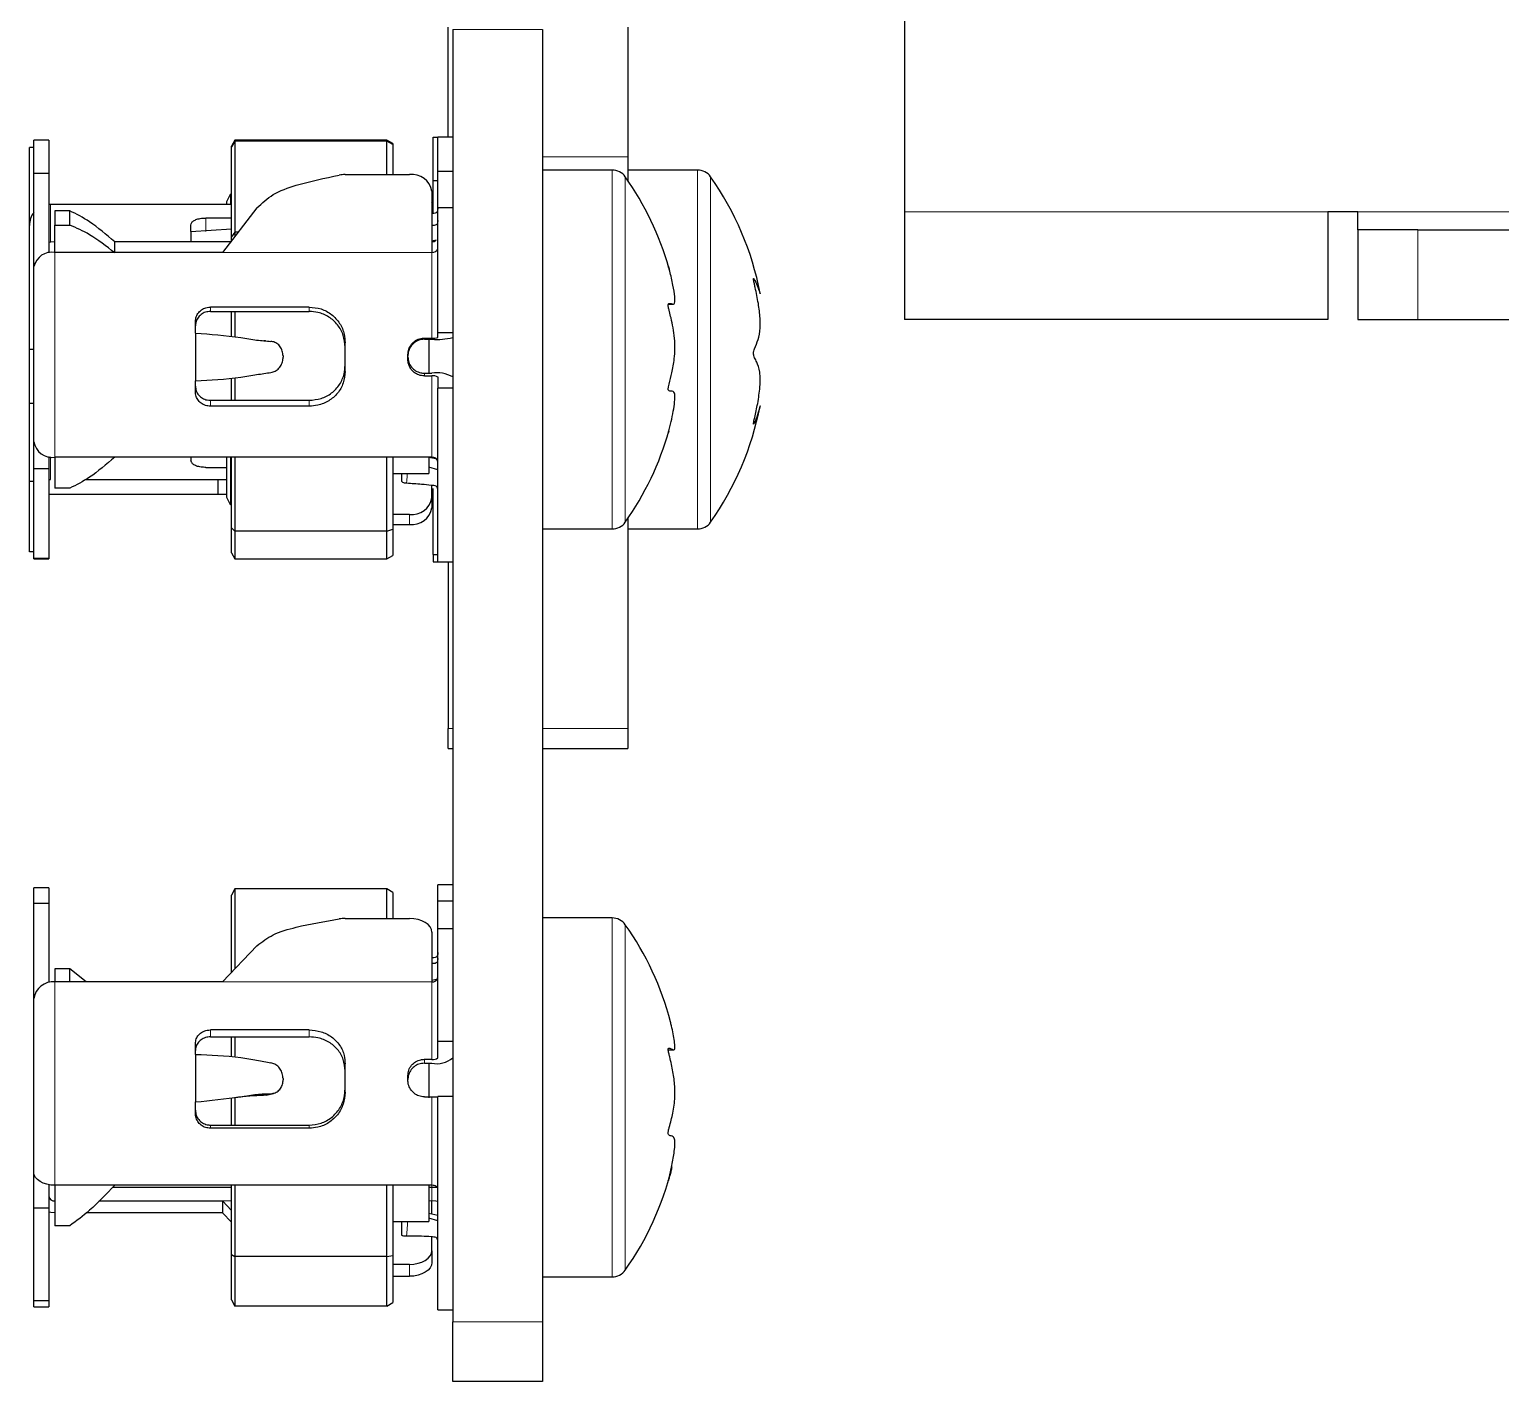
# Model space of a CAD drawing. Header units: millimetres. Extents: x -795 to 1020, y 148 to 1992.
# Drawn here: x -710.73 to -661.56, y 148.45 to 193.65 of the extents above; entities that cross this region are included whole.
import ezdxf

# ---------------------------------------------------------------- set-up
doc = ezdxf.new("R2010")
doc.units = ezdxf.units.MM

msp = doc.modelspace()

# ---------------------------------------------------------------- linework, layer by layer
at = {"color": 7, "linetype": 'Continuous', "lineweight": 25}
for p, q in [((-681.484, 194.448), (-681.484, 187.548)), ((-696.734, 190.048), (-696.734, 193.724)), ((-696.584, 193.648), (-696.584, 150.448)), ((-693.584, 193.648), (-693.584, 150.448)), ((-690.734, 193.724), (-690.734, 189.394)), ((-710.084, 189.948), (-710.584, 189.948)), ((-710.584, 188.827), (-710.584, 189.948)), ((-710.084, 189.948), (-710.084, 188.827)), ((-703.868, 189.948), (-703.984, 189.748)), ((-703.868, 189.911), (-703.984, 189.725)), ((-698.784, 189.948), (-703.868, 189.948)), ((-703.868, 189.948), (-703.868, 189.911)), ((-703.868, 189.911), (-703.868, 186.867)), ((-698.784, 189.911), (-703.868, 189.911)), ((-698.584, 189.832), (-698.784, 189.948)), ((-698.784, 189.911), (-698.784, 189.948)), ((-698.784, 188.794), (-698.784, 189.911)), ((-698.584, 189.804), (-698.784, 189.911)), ((-698.584, 189.832), (-698.584, 189.804)), ((-698.584, 189.804), (-698.584, 188.794)), ((-697.234, 190.048), (-697.084, 190.048)), ((-697.234, 188.581), (-697.234, 190.048)), ((-696.584, 190.048), (-697.084, 190.048)), ((-697.084, 188.904), (-697.084, 190.048)), ((-710.584, 189.706), (-710.734, 189.706)), ((-710.734, 187.098), (-710.734, 189.706)), ((-703.984, 189.725), (-703.984, 189.748)), ((-703.984, 186.714), (-703.984, 189.725)), ((-690.734, 189.394), (-690.734, 188.599)), ((-710.084, 188.827), (-710.584, 188.827)), ((-710.584, 185.821), (-710.584, 188.827)), ((-710.084, 188.827), (-710.084, 186.175)), ((-697.084, 187.7), (-697.084, 188.904)), ((-697.084, 188.904), (-696.584, 188.904)), ((-691.258, 188.948), (-693.584, 188.948)), ((-688.408, 188.948), (-690.734, 188.948)), ((-700.185, 188.794), (-698.034, 188.794)), ((-697.234, 187.497), (-697.234, 188.581)), ((-697.084, 188.581), (-697.234, 188.581)), ((-704.134, 187.894), (-704.018, 188.141)), ((-704.134, 187.798), (-704.134, 187.894)), ((-704.018, 188.141), (-704.018, 187.798)), ((-703.984, 188.141), (-704.018, 188.141)), ((-697.284, 188.237), (-697.284, 186.194)), ((-710.034, 187.798), (-710.084, 187.796)), ((-704.434, 187.798), (-710.034, 187.798)), ((-709.384, 187.585), (-709.884, 187.585)), ((-709.884, 187.585), (-709.884, 187.107)), ((-709.384, 187.107), (-709.384, 187.585)), ((-703.984, 187.343), (-704.834, 187.343)), ((-703.984, 187.798), (-704.434, 187.798)), ((-703.129, 187.68), (-704.284, 186.194)), ((-697.084, 183.507), (-697.084, 187.7)), ((-697.084, 187.7), (-696.584, 187.7)), ((-681.484, 187.548), (-681.484, 183.948)), ((-666.334, 187.548), (-667.334, 187.548)), ((-667.334, 187.548), (-667.334, 183.948)), ((-666.334, 186.948), (-666.334, 187.548)), ((-710.734, 182.948), (-710.734, 187.098)), ((-709.884, 187.107), (-709.384, 187.107)), ((-705.334, 186.896), (-705.334, 187.109)), ((-705.334, 186.896), (-703.984, 186.982)), ((-705.334, 186.896), (-705.334, 186.551)), ((-703.868, 186.867), (-703.984, 186.714)), ((-703.868, 186.867), (-703.868, 186.729)), ((-703.76, 186.867), (-703.868, 186.867)), ((-666.334, 186.948), (-666.334, 183.948)), ((-664.334, 186.948), (-666.334, 186.948)), ((-664.334, 186.948), (-648.634, 186.948)), ((-707.884, 186.194), (-707.884, 186.551)), ((-704.006, 186.551), (-707.884, 186.551)), ((-703.984, 186.551), (-703.984, 186.714)), ((-697.139, 186.599), (-697.284, 186.572)), ((-704.284, 186.194), (-709.884, 186.194)), ((-710.569, 185.821), (-710.584, 185.821)), ((-710.584, 185.726), (-710.584, 185.821)), ((-710.584, 179.865), (-710.584, 185.726)), ((-689.36, 184.463), (-689.224, 184.463)), ((-701.384, 184.367), (-704.684, 184.367)), ((-704.684, 184.221), (-701.384, 184.221)), ((-703.984, 183.388), (-703.984, 184.221)), ((-703.868, 184.221), (-703.868, 183.374)), ((-667.334, 183.948), (-681.484, 183.948)), ((-666.334, 183.948), (-664.334, 183.948)), ((-664.334, 183.948), (-648.634, 183.948)), ((-705.184, 183.498), (-705.184, 183.882)), ((-705.184, 183.498), (-705.184, 181.9)), ((-696.584, 183.507), (-697.084, 183.507)), ((-697.084, 183.346), (-697.084, 183.507)), ((-710.584, 182.948), (-710.734, 182.948)), ((-710.734, 181.142), (-710.734, 182.948)), ((-702.841, 183.233), (-702.897, 183.237)), ((-702.651, 183.218), (-702.661, 183.218)), ((-700.184, 182.218), (-700.184, 183.176)), ((-697.534, 183.33), (-697.284, 183.33)), ((-697.534, 183.29), (-697.284, 183.29)), ((-697.384, 183.29), (-697.384, 182.156)), ((-702.256, 182.732), (-702.256, 182.692)), ((-698.084, 182.612), (-698.084, 182.779)), ((-703.984, 181.249), (-703.984, 181.979)), ((-703.868, 181.994), (-703.868, 181.249)), ((-697.534, 182.156), (-697.284, 182.156)), ((-697.534, 182.066), (-697.284, 182.066)), ((-697.084, 182.029), (-697.084, 181.656)), ((-705.184, 181.525), (-705.184, 181.9)), ((-697.084, 175.848), (-697.084, 181.656)), ((-696.584, 181.656), (-697.084, 181.656)), ((-710.584, 181.142), (-710.734, 181.142)), ((-710.734, 178.532), (-710.734, 181.142)), ((-704.684, 181.249), (-701.384, 181.249)), ((-701.384, 181.054), (-704.684, 181.054)), ((-710.584, 178.963), (-710.584, 179.865)), ((-710.084, 179.366), (-710.084, 178.963)), ((-707.884, 179.345), (-709.884, 179.345)), ((-697.284, 179.345), (-707.884, 179.345)), ((-705.334, 179.345), (-705.334, 179.243)), ((-704.834, 179.005), (-704.134, 179.005)), ((-704.134, 178.002), (-704.134, 179.345)), ((-704.018, 179.36), (-704.018, 177.755)), ((-703.984, 179.315), (-704.006, 179.345)), ((-703.984, 176.982), (-703.984, 179.345)), ((-703.868, 179.345), (-703.868, 176.88)), ((-698.784, 176.88), (-698.784, 179.345)), ((-698.584, 179.345), (-698.584, 176.939)), ((-697.384, 179.345), (-697.384, 178.798)), ((-697.084, 179.287), (-697.384, 179.341)), ((-697.084, 178.923), (-697.384, 179.018)), ((-697.284, 179.323), (-697.284, 179.345)), ((-710.734, 176.19), (-710.734, 178.532)), ((-710.584, 178.532), (-710.734, 178.532)), ((-710.084, 178.963), (-710.584, 178.963)), ((-710.584, 175.957), (-710.584, 178.963)), ((-710.084, 178.963), (-710.084, 175.957)), ((-708.871, 178.598), (-704.434, 178.598)), ((-704.434, 178.598), (-704.434, 178.098)), ((-704.434, 178.598), (-704.134, 178.598)), ((-698.584, 178.798), (-697.384, 178.798)), ((-710.034, 178.098), (-710.084, 178.1)), ((-704.434, 178.098), (-710.034, 178.098)), ((-709.384, 178.31), (-709.884, 178.31)), ((-704.134, 178.098), (-704.434, 178.098)), ((-704.018, 177.755), (-704.134, 178.002)), ((-697.284, 177.993), (-697.284, 178.404)), ((-697.284, 177.993), (-697.284, 177.658)), ((-697.234, 176.09), (-697.234, 178.306)), ((-703.984, 177.755), (-704.018, 177.755)), ((-698.034, 177.436), (-698.584, 177.436)), ((-698.584, 177.101), (-698.034, 177.101)), ((-690.734, 177.296), (-690.734, 170.278)), ((-703.984, 176.982), (-703.868, 176.88)), ((-703.984, 176.148), (-703.984, 176.982)), ((-698.784, 176.88), (-703.868, 176.88)), ((-703.868, 176.88), (-703.868, 175.948)), ((-698.784, 176.88), (-698.584, 176.939)), ((-698.784, 175.948), (-698.784, 176.88)), ((-698.584, 176.939), (-698.584, 176.063)), ((-693.584, 176.948), (-691.258, 176.948)), ((-690.734, 176.948), (-688.408, 176.948)), ((-710.584, 176.19), (-710.734, 176.19)), ((-703.984, 176.148), (-703.868, 175.948)), ((-698.784, 175.948), (-698.584, 176.063)), ((-697.234, 176.09), (-697.084, 176.09)), ((-697.234, 176.09), (-697.234, 175.848)), ((-710.084, 175.957), (-710.584, 175.957)), ((-710.584, 175.948), (-710.584, 175.957)), ((-710.584, 175.948), (-710.084, 175.948)), ((-710.084, 175.957), (-710.084, 175.948)), ((-703.868, 175.948), (-698.784, 175.948)), ((-697.234, 175.848), (-697.084, 175.848)), ((-697.084, 175.848), (-696.584, 175.848)), ((-696.734, 175.848), (-696.734, 170.278)), ((-696.734, 169.608), (-696.734, 170.278)), ((-690.734, 170.278), (-690.734, 169.608)), ((-696.734, 169.608), (-696.584, 169.608)), ((-693.584, 169.608), (-690.734, 169.608)), ((-710.084, 164.948), (-710.584, 164.948)), ((-710.584, 164.43), (-710.584, 164.948)), ((-710.084, 164.948), (-710.084, 164.43)), ((-703.868, 164.923), (-703.984, 164.71)), ((-703.868, 164.923), (-703.868, 162.242)), ((-698.784, 164.923), (-703.868, 164.923)), ((-698.784, 163.927), (-698.784, 164.923)), ((-698.584, 164.8), (-698.784, 164.923)), ((-698.584, 164.8), (-698.584, 163.927)), ((-696.584, 165.048), (-697.084, 165.048)), ((-697.084, 164.517), (-697.084, 165.048)), ((-710.084, 164.43), (-710.584, 164.43)), ((-710.584, 161.327), (-710.584, 164.43)), ((-710.084, 164.43), (-710.084, 161.783)), ((-703.984, 162.121), (-703.984, 164.71)), ((-697.084, 163.597), (-697.084, 164.517)), ((-697.084, 164.517), (-696.584, 164.517)), ((-700.185, 163.927), (-698.034, 163.927)), ((-691.258, 163.948), (-693.584, 163.948)), ((-697.284, 163.472), (-697.284, 161.806)), ((-697.084, 159.811), (-697.084, 163.597)), ((-697.084, 163.597), (-696.584, 163.597)), ((-703.129, 163.018), (-704.284, 161.806)), ((-709.384, 162.241), (-709.884, 162.241)), ((-709.884, 162.241), (-709.884, 161.799)), ((-704.284, 161.806), (-709.884, 161.806)), ((-709.384, 161.799), (-709.384, 162.241)), ((-708.833, 161.806), (-709.384, 162.241)), ((-697.084, 161.899), (-697.284, 161.853)), ((-710.577, 161.327), (-710.584, 161.327)), ((-710.584, 161.249), (-710.584, 161.327)), ((-710.584, 155.434), (-710.584, 161.249)), ((-701.384, 160.203), (-704.684, 160.203)), ((-704.684, 159.971), (-701.384, 159.971)), ((-703.984, 159.33), (-703.984, 159.971)), ((-703.868, 159.971), (-703.868, 159.321)), ((-696.584, 159.811), (-697.084, 159.811)), ((-697.084, 159.273), (-697.084, 159.811)), ((-705.184, 159.382), (-705.184, 159.748)), ((-705.184, 159.382), (-705.184, 157.797)), ((-689.383, 159.536), (-689.208, 159.536)), ((-700.184, 158.12), (-700.184, 159.071)), ((-697.534, 159.22), (-697.284, 159.22)), ((-697.534, 159.089), (-697.284, 159.089)), ((-697.384, 159.089), (-697.384, 157.932)), ((-702.256, 158.576), (-702.256, 158.536)), ((-698.084, 158.516), (-698.084, 158.681)), ((-703.984, 157.022), (-703.984, 157.933)), ((-703.868, 157.949), (-703.868, 157.022)), ((-702.825, 158.026), (-702.58, 158.082)), ((-697.534, 157.966), (-697.284, 157.966)), ((-696.584, 157.974), (-697.084, 157.974)), ((-697.084, 150.848), (-697.084, 157.974)), ((-705.184, 157.41), (-705.184, 157.797)), ((-704.684, 157.022), (-701.384, 157.022)), ((-701.384, 156.916), (-704.684, 156.916)), ((-710.584, 154.247), (-710.584, 155.434)), ((-710.084, 155.027), (-710.084, 154.247)), ((-707.884, 155.01), (-709.884, 155.01)), ((-707.946, 154.948), (-703.984, 154.948)), ((-697.284, 155.01), (-707.884, 155.01)), ((-703.984, 152.691), (-703.984, 155.01)), ((-703.868, 155.01), (-703.868, 152.633)), ((-698.784, 152.633), (-698.784, 155.01)), ((-698.584, 155.01), (-698.584, 152.666)), ((-697.384, 155.01), (-697.384, 153.798)), ((-697.384, 154.948), (-697.109, 154.948)), ((-708.41, 154.487), (-704.284, 154.487)), ((-704.284, 154.487), (-703.984, 154.172)), ((-704.284, 154.487), (-704.284, 154.089)), ((-697.284, 154.042), (-697.284, 154.487)), ((-710.084, 154.247), (-710.584, 154.247)), ((-710.584, 151.144), (-710.584, 154.247)), ((-710.084, 154.247), (-710.084, 151.144)), ((-704.284, 154.089), (-708.833, 154.089)), ((-703.984, 153.774), (-704.284, 154.089)), ((-697.084, 153.996), (-697.384, 154.065)), ((-697.084, 153.822), (-697.384, 153.911)), ((-709.384, 153.654), (-709.884, 153.654)), ((-698.584, 153.798), (-697.384, 153.798)), ((-697.284, 152.821), (-697.284, 153.286)), ((-703.984, 152.691), (-703.868, 152.633)), ((-703.984, 151.186), (-703.984, 152.691)), ((-698.784, 152.633), (-703.868, 152.633)), ((-703.868, 152.633), (-703.868, 150.973)), ((-698.784, 152.633), (-698.584, 152.666)), ((-698.784, 150.973), (-698.784, 152.633)), ((-698.584, 152.666), (-698.584, 151.095)), ((-697.284, 152.821), (-697.284, 152.423)), ((-698.034, 152.367), (-698.584, 152.367)), ((-698.584, 151.969), (-698.034, 151.969)), ((-693.584, 151.948), (-691.258, 151.948)), ((-710.084, 151.144), (-710.584, 151.144)), ((-710.584, 150.948), (-710.584, 151.144)), ((-710.084, 151.144), (-710.084, 150.948)), ((-703.984, 151.186), (-703.868, 150.973)), ((-698.784, 150.973), (-703.868, 150.973)), ((-698.784, 150.973), (-698.584, 151.095)), ((-710.584, 150.948), (-710.084, 150.948)), ((-697.084, 150.848), (-696.584, 150.848)), ((-696.584, 148.448), (-696.584, 150.448)), ((-693.584, 150.448), (-693.584, 148.448)), ((-693.584, 148.448), (-696.584, 148.448))]:
    msp.add_line(p, q, dxfattribs=at)
at = {"color": 8, "linetype": 'Continuous', "lineweight": 18}
for p, q in [((-693.584, 193.648), (-696.584, 193.648)), ((-690.734, 189.394), (-693.584, 189.394)), ((-691.258, 188.948), (-691.258, 188.247)), ((-688.408, 188.948), (-688.408, 176.948)), ((-690.817, 188.719), (-690.817, 188.046)), ((-687.967, 188.719), (-687.967, 177.176)), ((-691.258, 188.247), (-691.258, 176.948)), ((-690.817, 188.046), (-690.817, 177.176)), ((-710.034, 187.798), (-710.034, 186.539)), ((-704.834, 187.343), (-704.834, 186.89)), ((-667.334, 187.548), (-681.484, 187.548)), ((-646.634, 187.548), (-666.334, 187.548)), ((-664.334, 183.948), (-664.334, 186.948)), ((-709.884, 186.194), (-709.884, 179.345)), ((-697.284, 186.194), (-704.284, 186.194)), ((-697.284, 183.33), (-697.284, 186.194)), ((-704.684, 184.367), (-704.684, 184.221)), ((-701.384, 184.221), (-701.384, 184.367)), ((-697.534, 183.33), (-697.534, 183.29)), ((-697.534, 182.156), (-697.534, 182.066)), ((-697.284, 179.345), (-697.284, 182.066)), ((-704.684, 181.249), (-704.684, 181.054)), ((-701.384, 181.054), (-701.384, 181.249)), ((-710.034, 179.357), (-710.034, 178.598)), ((-698.034, 177.101), (-698.034, 177.436)), ((-696.734, 170.278), (-696.584, 170.278)), ((-693.584, 170.278), (-690.734, 170.278)), ((-691.258, 163.948), (-691.258, 158.464)), ((-690.817, 163.719), (-690.817, 158.444)), ((-709.884, 161.806), (-709.884, 155.01)), ((-697.284, 161.806), (-704.284, 161.806)), ((-697.284, 159.22), (-697.284, 161.806)), ((-704.684, 160.203), (-704.684, 159.971)), ((-701.384, 159.971), (-701.384, 160.203)), ((-697.534, 159.22), (-697.534, 159.089)), ((-691.258, 158.464), (-691.258, 151.948)), ((-690.817, 158.444), (-690.817, 152.176)), ((-697.284, 155.01), (-697.284, 157.966)), ((-704.684, 157.022), (-704.684, 156.916)), ((-701.384, 156.916), (-701.384, 157.022)), ((-709.884, 155.01), (-709.884, 154.487)), ((-697.284, 154.487), (-697.284, 155.01)), ((-703.984, 154.487), (-704.284, 154.487)), ((-697.284, 154.487), (-697.384, 154.487)), ((-698.034, 151.969), (-698.034, 152.367)), ((-696.584, 150.448), (-693.584, 150.448))]:
    msp.add_line(p, q, dxfattribs=at)
at = {"color": 7, "linetype": 'Continuous', "lineweight": 25, "flags": 128}
for points in [[(-709.884, 186.551), (-710.02, 186.541), (-710.084, 186.529)], [(-710.084, 178.604), (-710.073, 178.602), (-710.034, 178.598)], [(-697.284, 163.472), (-697.298, 163.561), (-697.341, 163.646), (-697.41, 163.725), (-697.503, 163.794), (-697.617, 163.85), (-697.746, 163.892), (-697.887, 163.918), (-698.034, 163.927)], [(-709.884, 155.01), (-710.02, 155.018), (-710.151, 155.042), (-710.272, 155.081), (-710.378, 155.134), (-710.466, 155.198), (-710.53, 155.271), (-710.57, 155.351), (-710.584, 155.434)], [(-697.084, 154.888), (-697.087, 154.912), (-697.099, 154.935), (-697.117, 154.956), (-697.142, 154.974), (-697.172, 154.989), (-697.207, 155), (-697.244, 155.007), (-697.284, 155.01)], [(-697.084, 154.464), (-697.147, 154.476), (-697.284, 154.487)], [(-709.884, 154.089), (-710.02, 154.1), (-710.084, 154.112)], [(-698.034, 152.367), (-697.887, 152.375), (-697.746, 152.401), (-697.617, 152.443), (-697.503, 152.5), (-697.41, 152.568), (-697.341, 152.647), (-697.298, 152.732), (-697.284, 152.821)], [(-697.284, 152.423), (-697.298, 152.334), (-697.341, 152.249), (-697.41, 152.171), (-697.503, 152.102), (-697.617, 152.045), (-697.746, 152.003), (-697.887, 151.977), (-698.034, 151.969)]]:
    msp.add_lwpolyline(points, dxfattribs=at)
at = {"color": 8, "linetype": 'Continuous', "lineweight": 18, "flags": 128}
for points in [[(-698.105, 178.798), (-698.11, 178.71), (-698.119, 178.566), (-698.126, 178.475), (-698.126, 178.475), (-698.126, 178.475)], [(-698.098, 153.798), (-698.102, 153.699), (-698.11, 153.555), (-698.119, 153.405), (-698.126, 153.309), (-698.126, 153.309), (-698.126, 153.309)]]:
    msp.add_lwpolyline(points, dxfattribs=at)
at = {"color": 7, "linetype": 'Continuous', "lineweight": 25}
for centre, radius, start, end in [((-691.258, 188.408), 0.54, 35.2515, 90), ((-688.408, 188.408), 0.54, 35.2515, 90), ((-700.185, 187.799), 0.996, 89.9657, 101.2428), ((-697.949, 188.124), 0.676, 9.6369, 97.1443), ((-698.984, 182.948), 10, 15.8038, 35.2515), ((-696.134, 182.948), 10, 10.8541, 35.2515), ((-697.434, 187.998), 0.2, 318.5904, 0), ((-710.034, 187.098), 0.7, 141.7868, 180), ((-697.278, 186.785), 0.234, 268.7411, 306.9308), ((-709.98, 185.581), 0.62, 81.0438, 166.5514), ((-697.256, 186.369), 0.177, 261.0438, 346.5514), ((-697.234, 183.976), 0.648, 265.6042, 283.4063), ((-697.11, 185.553), 2.269, 265.6042, 283.4063), ((-697.114, 181.099), 1.071, 60.2902, 99.0904), ((-697.235, 181.763), 0.306, 60.2902, 99.0904), ((-696.134, 182.948), 10, 324.7485, 349.1028), ((-698.984, 182.948), 10, 324.7485, 344.2422), ((-709.962, 179.97), 0.63, 189.6369, 277.1443), ((-697.261, 179.166), 0.18, 9.6369, 97.1443), ((-697.949, 178.106), 0.676, 262.8557, 350.3631), ((-697.434, 177.898), 0.2, 360, 41.4096), ((-697.949, 177.771), 0.676, 262.8557, 350.3631), ((-691.258, 177.488), 0.54, 270, 324.7485), ((-688.408, 177.488), 0.54, 270, 324.7485), ((-700.185, 162.713), 1.214, 89.9603, 99.1896), ((-691.258, 163.408), 0.54, 35.2515, 90), ((-698.984, 157.948), 10, 14.6167, 35.2515), ((-709.948, 161.169), 0.641, 84.2482, 172.7634), ((-697.265, 161.989), 0.183, 264.2482, 352.7634), ((-697.237, 159.45), 0.235, 258.5524, 310.8528), ((-697.121, 159.894), 0.821, 258.5524, 310.8528), ((-697.234, 171.473), 13.508, 269.7879, 270.6363), ((-698.984, 157.948), 10, 324.7485, 346.1603), ((-709.902, 154.669), 0.183, 187.2366, 275.7518), ((-691.258, 152.488), 0.54, 270, 324.7485)]:
    msp.add_arc(centre, radius, start, end, dxfattribs=at)
for points, knots in [([(-703.129, 187.68), (-702.96, 187.84), (-702.609, 188.171), (-701.627, 188.521), (-700.864, 188.676), (-700.379, 188.775)], [0, 0, 0, 0, 0.254027, 0.526591, 1, 1, 1, 1]), ([(-707.884, 186.551), (-708.164, 186.79), (-708.664, 187.218), (-709.164, 187.473), (-709.384, 187.585)], [0, 0, 0, 0, 0.559911, 1, 1, 1, 1]), ([(-705.334, 187.109), (-705.328, 187.137), (-705.317, 187.194), (-705.231, 187.264), (-705.105, 187.314), (-704.964, 187.34), (-704.871, 187.342), (-704.834, 187.343)], [0, 0, 0, 0, 0.214373, 0.428779, 0.642592, 0.856666, 1, 1, 1, 1]), ([(-697.084, 187.672), (-697.085, 187.652), (-697.086, 187.614), (-697.104, 187.561), (-697.142, 187.508), (-697.201, 187.501), (-697.238, 187.497), (-697.25, 187.495)], [0, 0, 0, 0, 0.218419, 0.422229, 0.602698, 0.8746, 1, 1, 1, 1]), ([(-709.884, 186.179), (-709.884, 186.399), (-709.884, 186.791), (-709.884, 187.011), (-709.884, 187.107)], [0, 0, 0, 0, 0.559785, 1, 1, 1, 1]), ([(-707.884, 186.179), (-708.164, 186.399), (-708.664, 186.791), (-709.164, 187.011), (-709.384, 187.107)], [0, 0, 0, 0, 0.559868, 1, 1, 1, 1]), ([(-697.084, 187.258), (-697.085, 187.238), (-697.086, 187.2), (-697.104, 187.149), (-697.14, 187.101), (-697.211, 187.096), (-697.259, 187.096), (-697.284, 187.097)], [0, 0, 0, 0, 0.1953018, 0.3775407, 0.5389091, 0.7613833, 1, 1, 1, 1]), ([(-689.384, 181.635), (-689.383, 181.643), (-689.382, 181.663), (-689.374, 181.719), (-689.331, 181.899), (-689.25, 182.187), (-689.181, 182.571), (-689.153, 182.974), (-689.175, 183.465), (-689.251, 183.859), (-689.333, 184.178), (-689.365, 184.308), (-689.379, 184.378), (-689.383, 184.417), (-689.384, 184.44), (-689.381, 184.461), (-689.371, 184.486), (-689.314, 184.5), (-689.222, 184.446), (-689.156, 184.476), (-689.161, 184.728), (-689.221, 185.109), (-689.303, 185.458), (-689.36, 185.668), (-689.377, 185.724), (-689.383, 185.744), (-689.384, 185.748), (-689.382, 185.74), (-689.374, 185.708), (-689.36, 185.66), (-689.35, 185.617), (-689.347, 185.604)], [0, 0, 0, 0, 0.004096, 0.009858, 0.025822, 0.097181, 0.18208, 0.235847, 0.290054, 0.408233, 0.447071, 0.466532, 0.476317, 0.480541, 0.484808, 0.488473, 0.494931, 0.514928, 0.608295, 0.702487, 0.757757, 0.836636, 0.925016, 0.947118, 0.958223, 0.962691, 0.967209, 0.971067, 0.9769, 0.993487, 1, 1, 1, 1]), ([(-686.315, 181.06), (-686.315, 181.058), (-686.315, 181.048), (-686.374, 180.836), (-686.453, 180.609), (-686.511, 180.48), (-686.527, 180.454), (-686.533, 180.453), (-686.534, 180.461), (-686.532, 180.481), (-686.524, 180.53), (-686.479, 180.732), (-686.396, 181.101), (-686.327, 181.555), (-686.303, 181.948), (-686.327, 182.28), (-686.4, 182.484), (-686.48, 182.638), (-686.518, 182.725), (-686.53, 182.777), (-686.533, 182.805), (-686.534, 182.83), (-686.531, 182.859), (-686.521, 182.913), (-686.464, 183.068), (-686.373, 183.264), (-686.306, 183.588), (-686.31, 184.033), (-686.368, 184.505), (-686.446, 184.887), (-686.504, 185.146), (-686.525, 185.241), (-686.533, 185.292), (-686.534, 185.309), (-686.532, 185.319), (-686.524, 185.321), (-686.483, 185.259), (-686.4, 185.063), (-686.332, 184.875), (-686.304, 184.789), (-686.312, 184.825), (-686.314, 184.833)], [0, 0, 0, 0, 0.01333, 0.067717, 0.128655, 0.143895, 0.151551, 0.154632, 0.157747, 0.160407, 0.164429, 0.175866, 0.227214, 0.286665, 0.323257, 0.360059, 0.431776, 0.467167, 0.481776, 0.486361, 0.489306, 0.491814, 0.494316, 0.498755, 0.512464, 0.576388, 0.640841, 0.678897, 0.732261, 0.791575, 0.805079, 0.818709, 0.821775, 0.824341, 0.826909, 0.830823, 0.841608, 0.889694, 0.951161, 0.988147, 1, 1, 1, 1]), ([(-705.184, 183.882), (-705.178, 183.937), (-705.167, 184.047), (-705.081, 184.192), (-704.955, 184.301), (-704.814, 184.359), (-704.721, 184.365), (-704.684, 184.367)], [0, 0, 0, 0, 0.214373, 0.428779, 0.642592, 0.856666, 1, 1, 1, 1]), ([(-704.684, 184.221), (-704.74, 184.216), (-704.852, 184.205), (-705.002, 184.122), (-705.115, 184), (-705.175, 183.863), (-705.181, 183.771), (-705.184, 183.734)], [0, 0, 0, 0, 0.214385, 0.428772, 0.643033, 0.856802, 1, 1, 1, 1]), ([(-701.384, 184.367), (-701.249, 184.355), (-700.979, 184.329), (-700.62, 184.131), (-700.35, 183.835), (-700.205, 183.497), (-700.19, 183.27), (-700.184, 183.176)], [0, 0, 0, 0, 0.2132377, 0.4264897, 0.6391595, 0.8495978, 1, 1, 1, 1]), ([(-700.184, 183.024), (-700.196, 183.159), (-700.22, 183.428), (-700.418, 183.784), (-700.714, 184.05), (-701.053, 184.198), (-701.285, 184.214), (-701.384, 184.221)], [0, 0, 0, 0, 0.212376, 0.424979, 0.633479, 0.843609, 1, 1, 1, 1]), ([(-705.184, 183.498), (-704.685, 183.46), (-704.014, 183.409), (-703.119, 183.255), (-702.814, 183.231), (-702.66, 183.218)], [0, 0, 0, 0, 0.5876932, 0.7908183, 1, 1, 1, 1]), ([(-702.256, 182.732), (-702.261, 182.788), (-702.271, 182.9), (-702.346, 183.047), (-702.457, 183.157), (-702.569, 183.208), (-702.639, 183.216), (-702.66, 183.218)], [0, 0, 0, 0, 0.225883, 0.451767, 0.67765, 0.903524, 1, 1, 1, 1]), ([(-698.084, 182.779), (-698.078, 182.841), (-698.066, 182.965), (-697.971, 183.129), (-697.832, 183.254), (-697.678, 183.32), (-697.575, 183.327), (-697.534, 183.33)], [0, 0, 0, 0, 0.214305, 0.42865, 0.642279, 0.856223, 1, 1, 1, 1]), ([(-697.534, 183.29), (-697.595, 183.284), (-697.719, 183.272), (-697.884, 183.178), (-698.008, 183.038), (-698.074, 182.883), (-698.081, 182.781), (-698.084, 182.739)], [0, 0, 0, 0, 0.214319, 0.428642, 0.642812, 0.856387, 1, 1, 1, 1]), ([(-702.66, 182.182), (-702.611, 182.194), (-702.514, 182.216), (-702.389, 182.317), (-702.299, 182.455), (-702.26, 182.588), (-702.257, 182.668), (-702.256, 182.692)], [0, 0, 0, 0, 0.225867, 0.451734, 0.677598, 0.903479, 1, 1, 1, 1]), ([(-701.384, 181.249), (-701.249, 181.262), (-700.979, 181.286), (-700.62, 181.478), (-700.351, 181.766), (-700.205, 182.098), (-700.19, 182.325), (-700.184, 182.42)], [0, 0, 0, 0, 0.212875, 0.425767, 0.637937, 0.847353, 1, 1, 1, 1]), ([(-698.084, 182.704), (-698.078, 182.642), (-698.066, 182.519), (-697.972, 182.355), (-697.833, 182.232), (-697.678, 182.166), (-697.575, 182.159), (-697.534, 182.156)], [0, 0, 0, 0, 0.214211, 0.428471, 0.641842, 0.855602, 1, 1, 1, 1]), ([(-697.534, 182.066), (-697.595, 182.071), (-697.719, 182.083), (-697.884, 182.177), (-698.008, 182.315), (-698.074, 182.469), (-698.081, 182.571), (-698.084, 182.612)], [0, 0, 0, 0, 0.214393, 0.428789, 0.643061, 0.856854, 1, 1, 1, 1]), ([(-705.184, 181.9), (-704.685, 181.926), (-704.014, 181.96), (-703.119, 182.113), (-702.814, 182.159), (-702.66, 182.182)], [0, 0, 0, 0, 0.587693, 0.790818, 1, 1, 1, 1]), ([(-700.184, 182.218), (-700.196, 182.085), (-700.221, 181.82), (-700.421, 181.474), (-700.718, 181.216), (-701.057, 181.076), (-701.287, 181.061), (-701.384, 181.054)], [0, 0, 0, 0, 0.212833, 0.42585, 0.635542, 0.846587, 1, 1, 1, 1]), ([(-705.184, 181.721), (-705.178, 181.667), (-705.167, 181.56), (-705.082, 181.419), (-704.955, 181.313), (-704.815, 181.257), (-704.721, 181.252), (-704.684, 181.249)], [0, 0, 0, 0, 0.214295, 0.42863, 0.64223, 0.856153, 1, 1, 1, 1]), ([(-704.684, 181.054), (-704.74, 181.059), (-704.852, 181.069), (-705.002, 181.149), (-705.115, 181.267), (-705.175, 181.4), (-705.181, 181.489), (-705.184, 181.525)], [0, 0, 0, 0, 0.2144453, 0.4288931, 0.6432387, 0.8571881, 1, 1, 1, 1]), ([(-689.361, 180.228), (-689.365, 180.213), (-689.373, 180.184), (-689.38, 180.159), (-689.384, 180.148), (-689.384, 180.15), (-689.38, 180.165), (-689.362, 180.23), (-689.282, 180.534), (-689.196, 180.946), (-689.153, 181.343), (-689.172, 181.552), (-689.244, 181.556), (-689.317, 181.557), (-689.344, 181.562), (-689.364, 181.573), (-689.376, 181.589), (-689.383, 181.612), (-689.383, 181.628), (-689.384, 181.635)], [0, 0, 0, 0, 0.018644, 0.033299, 0.041271, 0.049309, 0.058384, 0.074671, 0.136829, 0.382246, 0.498195, 0.615626, 0.843525, 0.899785, 0.93556, 0.959105, 0.982786, 0.992239, 1, 1, 1, 1]), ([(-709.884, 179.345), (-709.884, 179.105), (-709.884, 178.678), (-709.884, 178.422), (-709.884, 178.31)], [0, 0, 0, 0, 0.559866, 1, 1, 1, 1]), ([(-707.884, 179.345), (-708.164, 179.105), (-708.664, 178.678), (-709.164, 178.422), (-709.384, 178.31)], [0, 0, 0, 0, 0.559911, 1, 1, 1, 1]), ([(-704.834, 179.005), (-704.89, 179.008), (-705.002, 179.012), (-705.152, 179.049), (-705.265, 179.107), (-705.325, 179.175), (-705.331, 179.223), (-705.334, 179.243)], [0, 0, 0, 0, 0.214385, 0.428772, 0.643033, 0.856802, 1, 1, 1, 1]), ([(-698.284, 178.544), (-698.284, 178.574), (-698.284, 178.654), (-698.284, 178.738), (-698.284, 178.793), (-698.284, 178.798)], [0, 0, 0, 0, 0.357966, 0.937989, 1, 1, 1, 1]), ([(-698.126, 178.475), (-698.15, 178.477), (-698.198, 178.482), (-698.252, 178.5), (-698.28, 178.522), (-698.282, 178.538), (-698.284, 178.544)], [0, 0, 0, 0, 0.2663313, 0.5484492, 0.8291355, 1, 1, 1, 1]), ([(-697.084, 178.224), (-697.085, 178.243), (-697.086, 178.282), (-697.103, 178.334), (-697.142, 178.387), (-697.218, 178.397), (-697.379, 178.415), (-697.691, 178.445), (-697.961, 178.463), (-698.126, 178.475)], [0, 0, 0, 0, 0.052051, 0.100621, 0.143629, 0.208426, 0.277664, 0.558659, 1, 1, 1, 1]), ([(-703.129, 163.018), (-702.96, 163.148), (-702.609, 163.419), (-701.627, 163.704), (-700.864, 163.831), (-700.379, 163.911)], [0, 0, 0, 0, 0.2540266, 0.5265912, 1, 1, 1, 1]), ([(-697.084, 162.794), (-697.085, 162.773), (-697.086, 162.733), (-697.103, 162.678), (-697.142, 162.623), (-697.213, 162.616), (-697.261, 162.612), (-697.284, 162.61)], [0, 0, 0, 0, 0.1953532, 0.3776399, 0.5390508, 0.7822387, 1, 1, 1, 1]), ([(-697.084, 162.595), (-697.085, 162.575), (-697.086, 162.535), (-697.104, 162.481), (-697.14, 162.43), (-697.211, 162.423), (-697.259, 162.421), (-697.284, 162.421)], [0, 0, 0, 0, 0.195302, 0.377541, 0.538909, 0.761383, 1, 1, 1, 1]), ([(-689.384, 155.158), (-689.383, 155.16), (-689.382, 155.164), (-689.374, 155.198), (-689.331, 155.361), (-689.25, 155.7), (-689.181, 156.098), (-689.153, 156.414), (-689.175, 156.627), (-689.251, 156.652), (-689.333, 156.671), (-689.365, 156.693), (-689.379, 156.719), (-689.383, 156.745), (-689.384, 156.768), (-689.381, 156.799), (-689.371, 156.862), (-689.314, 157.082), (-689.222, 157.411), (-689.156, 157.874), (-689.161, 158.374), (-689.221, 158.827), (-689.303, 159.173), (-689.36, 159.407), (-689.377, 159.485), (-689.383, 159.528), (-689.384, 159.553), (-689.382, 159.574), (-689.374, 159.596), (-689.329, 159.606), (-689.246, 159.543), (-689.177, 159.52), (-689.153, 159.614), (-689.178, 159.884), (-689.239, 160.209), (-689.298, 160.431), (-689.309, 160.475)], [0, 0, 0, 0, 0.002947, 0.007093, 0.01858, 0.069926, 0.131014, 0.169702, 0.208706, 0.29374, 0.321686, 0.335689, 0.34273, 0.345769, 0.34884, 0.351477, 0.356123, 0.370512, 0.437694, 0.505469, 0.545238, 0.601994, 0.665587, 0.681491, 0.689481, 0.692696, 0.695947, 0.698723, 0.70292, 0.714856, 0.76844, 0.830481, 0.868668, 0.907073, 0.981915, 1, 1, 1, 1]), ([(-705.184, 159.748), (-705.178, 159.8), (-705.167, 159.904), (-705.081, 160.04), (-704.955, 160.142), (-704.814, 160.195), (-704.721, 160.201), (-704.684, 160.203)], [0, 0, 0, 0, 0.2143729, 0.4287785, 0.6425919, 0.8566662, 1, 1, 1, 1]), ([(-704.684, 159.971), (-704.74, 159.966), (-704.852, 159.956), (-705.002, 159.879), (-705.115, 159.765), (-705.175, 159.636), (-705.181, 159.549), (-705.184, 159.515)], [0, 0, 0, 0, 0.214385, 0.428772, 0.643033, 0.856802, 1, 1, 1, 1]), ([(-701.384, 160.203), (-701.249, 160.191), (-700.979, 160.168), (-700.62, 159.983), (-700.35, 159.705), (-700.205, 159.383), (-700.19, 159.163), (-700.184, 159.071)], [0, 0, 0, 0, 0.213238, 0.42649, 0.63916, 0.849598, 1, 1, 1, 1]), ([(-700.184, 158.83), (-700.196, 158.961), (-700.22, 159.223), (-700.418, 159.562), (-700.714, 159.812), (-701.053, 159.949), (-701.285, 159.964), (-701.384, 159.971)], [0, 0, 0, 0, 0.212376, 0.424979, 0.633479, 0.843609, 1, 1, 1, 1]), ([(-705.184, 159.382), (-704.685, 159.367), (-704.014, 159.347), (-703.119, 159.195), (-702.814, 159.132), (-702.66, 159.1)], [0, 0, 0, 0, 0.5876932, 0.7908183, 1, 1, 1, 1]), ([(-702.256, 158.576), (-702.261, 158.632), (-702.271, 158.745), (-702.346, 158.899), (-702.457, 159.019), (-702.569, 159.081), (-702.639, 159.096), (-702.66, 159.1)], [0, 0, 0, 0, 0.225883, 0.451767, 0.67765, 0.903524, 1, 1, 1, 1]), ([(-698.084, 158.681), (-698.078, 158.742), (-698.066, 158.864), (-697.971, 159.026), (-697.832, 159.147), (-697.678, 159.211), (-697.575, 159.218), (-697.534, 159.22)], [0, 0, 0, 0, 0.214305, 0.42865, 0.642279, 0.856223, 1, 1, 1, 1]), ([(-697.534, 159.089), (-697.595, 159.083), (-697.719, 159.072), (-697.884, 158.98), (-698.008, 158.844), (-698.074, 158.692), (-698.081, 158.59), (-698.084, 158.549)], [0, 0, 0, 0, 0.214319, 0.428642, 0.642812, 0.856387, 1, 1, 1, 1]), ([(-702.66, 158.072), (-702.611, 158.079), (-702.514, 158.091), (-702.389, 158.178), (-702.299, 158.306), (-702.26, 158.434), (-702.257, 158.513), (-702.256, 158.536)], [0, 0, 0, 0, 0.225867, 0.451734, 0.677598, 0.903479, 1, 1, 1, 1]), ([(-697.534, 157.966), (-697.595, 157.972), (-697.719, 157.984), (-697.884, 158.079), (-698.008, 158.218), (-698.074, 158.373), (-698.081, 158.475), (-698.084, 158.516)], [0, 0, 0, 0, 0.214393, 0.428789, 0.643061, 0.856854, 1, 1, 1, 1]), ([(-705.184, 157.797), (-704.685, 157.845), (-704.014, 157.909), (-703.119, 158.061), (-702.814, 158.069), (-702.66, 158.072)], [0, 0, 0, 0, 0.587693, 0.790818, 1, 1, 1, 1]), ([(-703.877, 157.947), (-703.876, 157.947), (-703.709, 157.964), (-703.346, 158.018), (-703.057, 158.017), (-702.91, 158.017)], [0, 0, 0, 0, 0.004542, 0.4967, 1, 1, 1, 1]), ([(-702.826, 158.029), (-702.831, 158.027), (-702.857, 158.015), (-702.886, 158.016), (-702.91, 158.017)], [0, 0, 0, 0, 0.1910807, 1, 1, 1, 1]), ([(-701.384, 157.022), (-701.249, 157.035), (-700.979, 157.061), (-700.62, 157.263), (-700.351, 157.564), (-700.205, 157.906), (-700.19, 158.134), (-700.184, 158.23)], [0, 0, 0, 0, 0.212875, 0.425767, 0.637937, 0.847353, 1, 1, 1, 1]), ([(-700.184, 158.12), (-700.196, 157.985), (-700.221, 157.716), (-700.421, 157.357), (-700.718, 157.087), (-701.057, 156.938), (-701.287, 156.922), (-701.384, 156.916)], [0, 0, 0, 0, 0.212833, 0.42585, 0.635542, 0.846587, 1, 1, 1, 1]), ([(-705.184, 157.517), (-705.178, 157.461), (-705.167, 157.349), (-705.082, 157.201), (-704.955, 157.09), (-704.815, 157.031), (-704.721, 157.024), (-704.684, 157.022)], [0, 0, 0, 0, 0.214295, 0.42863, 0.64223, 0.856153, 1, 1, 1, 1]), ([(-704.684, 156.916), (-704.74, 156.921), (-704.852, 156.932), (-705.002, 157.016), (-705.115, 157.141), (-705.175, 157.28), (-705.181, 157.373), (-705.184, 157.41)], [0, 0, 0, 0, 0.2144453, 0.4288931, 0.6432387, 0.8571881, 1, 1, 1, 1]), ([(-689.264, 155.621), (-689.27, 155.587), (-689.284, 155.506), (-689.317, 155.385), (-689.344, 155.286), (-689.364, 155.218), (-689.376, 155.178), (-689.383, 155.159), (-689.383, 155.158), (-689.384, 155.158)], [0, 0, 0, 0, 0.210576, 0.494413, 0.674896, 0.793684, 0.913155, 0.960847, 1, 1, 1, 1]), ([(-709.884, 155.01), (-709.884, 154.716), (-709.884, 154.191), (-709.884, 153.818), (-709.884, 153.654)], [0, 0, 0, 0, 0.559866, 1, 1, 1, 1]), ([(-707.884, 155.01), (-708.164, 154.716), (-708.664, 154.191), (-709.164, 153.818), (-709.384, 153.654)], [0, 0, 0, 0, 0.559911, 1, 1, 1, 1]), ([(-698.284, 153.336), (-698.284, 153.367), (-698.284, 153.45), (-698.284, 153.581), (-698.284, 153.704), (-698.284, 153.775), (-698.284, 153.798)], [0, 0, 0, 0, 0.204402, 0.535601, 0.853111, 1, 1, 1, 1]), ([(-698.126, 153.309), (-698.15, 153.309), (-698.198, 153.309), (-698.252, 153.316), (-698.28, 153.325), (-698.282, 153.333), (-698.284, 153.336)], [0, 0, 0, 0, 0.266331, 0.548449, 0.829136, 1, 1, 1, 1]), ([(-697.084, 153.102), (-697.085, 153.123), (-697.086, 153.163), (-697.103, 153.218), (-697.142, 153.272), (-697.218, 153.28), (-697.379, 153.294), (-697.691, 153.31), (-697.961, 153.309), (-698.126, 153.309)], [0, 0, 0, 0, 0.052051, 0.100621, 0.143629, 0.208426, 0.277664, 0.558659, 1, 1, 1, 1])]:
    msp.add_open_spline(points, degree=3, knots=knots, dxfattribs=at)
at = {"color": 8, "linetype": 'Continuous', "lineweight": 18}
for points, knots in [([(-702.66, 183.218), (-702.701, 183.222), (-702.769, 183.227), (-702.853, 183.234), (-702.894, 183.237), (-702.91, 183.238)], [0, 0, 0, 0, 0.502362, 0.815418, 1, 1, 1, 1]), ([(-702.91, 158.017), (-702.889, 158.021), (-702.848, 158.03), (-702.78, 158.045), (-702.717, 158.059), (-702.675, 158.069), (-702.66, 158.072)], [0, 0, 0, 0, 0.246022, 0.497638, 0.810556, 1, 1, 1, 1])]:
    msp.add_open_spline(points, degree=3, knots=knots, dxfattribs=at)

doc.saveas('drawing.dxf')
